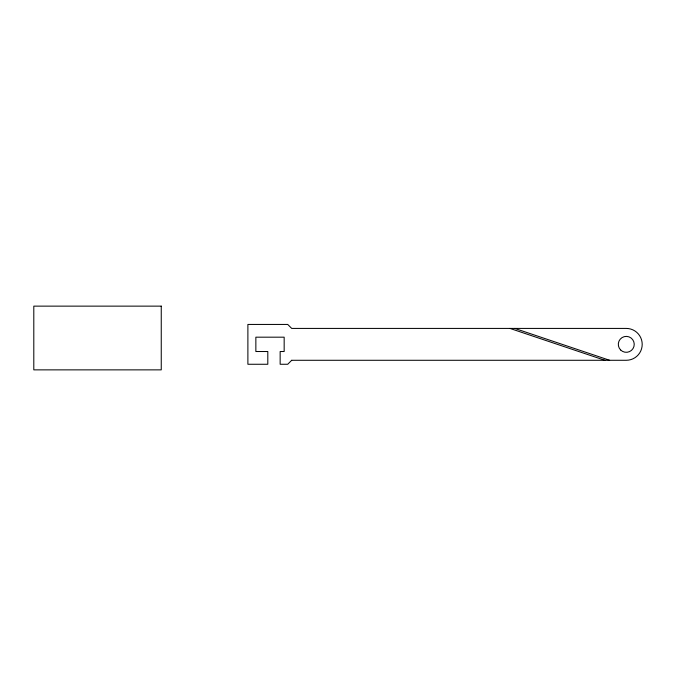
<?xml version="1.0" encoding="UTF-8"?>
<svg xmlns="http://www.w3.org/2000/svg" width="676" height="676" viewBox="0 0 676 676"><rect width="100%" height="100%" fill="white"/><g stroke="black" fill="none" stroke-linecap="round" stroke-linejoin="round"><path stroke-width="1.01" d="M514.723 328.418L609.625 360.283M509.941 328.418L604.851 360.283M291.702 360.283L287.722 364.263L280.151 364.263L280.151 351.52L284.165 351.52L284.165 337.18L255.858 337.18L255.858 351.52L267.806 351.52L267.806 364.263L247.889 364.263L247.889 324.438L287.722 324.438L291.702 328.418L626.272 328.418A15.928 15.928 0 0 1 642.2 344.354A15.928 15.928 0 0 1 626.272 360.283L291.702 360.283M161.251 306.135L33.8 306.135L33.8 369.865L161.251 369.865L161.251 306.135M620.636 349.982A7.968 7.968 0 0 0 633.961 346.416A7.968 7.968 0 0 0 624.21 336.656A7.968 7.968 0 0 0 620.636 349.982"/></g></svg>
